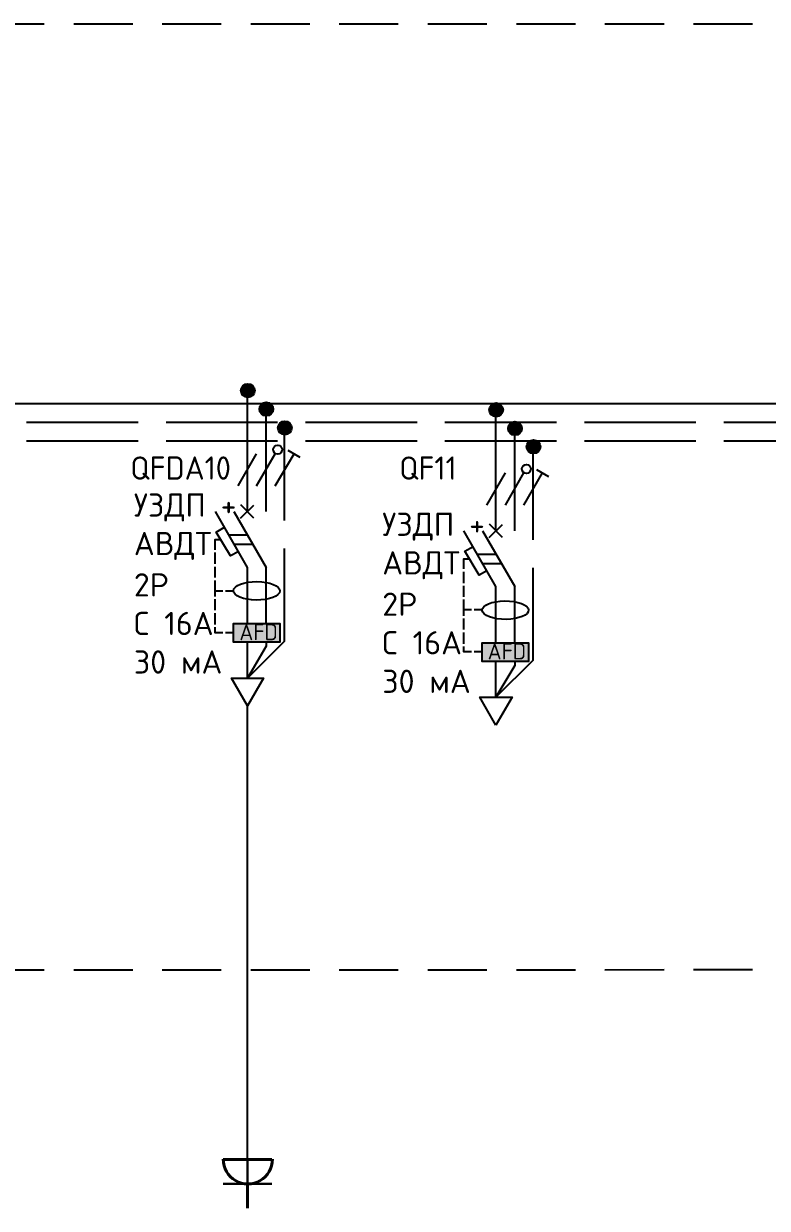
# Model space of a CAD drawing. Header units: millimetres. Extents: x -32 to 417638015, y -35 to 175284279.
# Drawn here: x 615243 to 623242, y 44608 to 57354 of the extents above; entities that cross this region are included whole.
import ezdxf

# ---------------------------------------------------------------- set-up
doc = ezdxf.new("R2010")
doc.units = ezdxf.units.MM
for name, color, linetype in [('PDF _0', 7, 'Continuous'), ('PDF _4_Однолинейная схема', 7, 'Continuous'), ('PDF _A-HATCH-WALL', 5, 'Continuous'), ('PDF _Текст', 7, 'Continuous'), ('PDF _ЭОМ_Розетки быт', 5, 'Continuous')]:
    doc.layers.add(name, color=color, linetype=linetype)
doc.styles.add('PDF GOST Common', font='GOST_Common.ttf')
doc.styles.add('PDF ISOCPEUR', font='isocpeur.ttf')

msp = doc.modelspace()

# ---------------------------------------------------------------- linework, layer by layer
at = {"layer": 'PDF _0', "lineweight": 25}
for points in [[(614828, 57354), (615463, 57354)], [(615781, 57354), (616416, 57354)], [(616733, 57354), (617368, 57354)], [(617686, 57354), (618321, 57354)], [(618638, 57354), (619273, 57354)], [(619591, 57354), (620226, 57354)], [(620543, 57354), (621178, 57354)], [(621496, 57354), (622131, 57354)], [(622448, 57354), (623083, 57354)], [(617652, 52105), (617652, 53405)], [(617851, 52105), (617851, 53206)], [(620323, 51898), (620323, 53197)], [(618050, 52008), (618050, 53003)], [(620526, 51898), (620526, 52998)], [(620725, 51800), (620725, 52799)], [(617576, 52033), (617720, 52173)], [(617720, 52033), (617580, 52177)], [(617652, 50899), (617652, 51504), (617305, 52105)], [(617504, 52105), (617851, 51504)], [(617550, 51673), (617466, 51627), (617313, 51885), (617402, 51936)], [(620323, 50691), (620323, 51297), (619976, 51898)], [(620179, 51898), (620526, 51297)], [(620251, 51826), (620395, 51965)], [(620395, 51826), (620255, 51970)], [(617449, 51855), (617648, 51855)], [(617504, 51754), (617707, 51754)], [(617652, 50314), (618050, 50712), (618050, 51707)], [(620226, 51466), (620141, 51419), (619989, 51678), (620078, 51728)], [(620124, 51648), (620323, 51648)], [(617851, 50899), (617851, 51504)], [(620179, 51546), (620378, 51546)], [(620323, 50107), (620725, 50505), (620725, 51500)], [(620526, 50691), (620526, 51297)], [(617851, 50708), (617851, 50657), (617652, 50314), (617652, 50700)], [(620526, 50501), (620526, 50450), (620323, 50107), (620323, 50492)], [(617652, 45133), (617652, 50022)], [(615463, 47169), (614828, 47169)], [(616416, 47169), (615781, 47169)], [(617368, 47169), (616733, 47169)], [(618321, 47169), (617686, 47169)], [(619273, 47169), (618638, 47169)], [(620226, 47169), (619591, 47169)], [(621178, 47169), (620543, 47169)], [(622131, 47173), (621496, 47169)], [(623083, 47173), (622448, 47173)]]:
    msp.add_lwpolyline(points, dxfattribs=at)
at = {"layer": 'PDF _0', "color": 1, "lineweight": 25}
for points in [[(617550, 52380), (617749, 52727)], [(617749, 52380), (617948, 52727)], [(617948, 52380), (618151, 52727)], [(618084, 52766), (618215, 52689)], [(620226, 52173), (620425, 52520)], [(620425, 52173), (620624, 52520)], [(620624, 52173), (620823, 52520)], [(620759, 52558), (620890, 52482)], [(617301, 51694), (617301, 51805), (617360, 51805)], [(617301, 51542), (617301, 51665)], [(617301, 51394), (617301, 51512)], [(619976, 51487), (619976, 51597), (620035, 51597)], [(619976, 51335), (619976, 51457)], [(617385, 51250), (617301, 51250), (617301, 51364)], [(617301, 51191), (617301, 51250)], [(617499, 51250), (617415, 51250)], [(619976, 51186), (619976, 51305)], [(617301, 51043), (617301, 51161)], [(620061, 51047), (619976, 51047), (619976, 51157)], [(617301, 50890), (617301, 51013)], [(619976, 50983), (619976, 51047)], [(620175, 51047), (620090, 51047)], [(617385, 50801), (617301, 50801), (617301, 50861)], [(619976, 50835), (619976, 50954)], [(617499, 50801), (617415, 50801)], [(619976, 50683), (619976, 50805)], [(620061, 50594), (619976, 50594), (619976, 50653)], [(620175, 50594), (620090, 50594)]]:
    msp.add_lwpolyline(points, dxfattribs=at)
at = {"layer": 'PDF _0', "color": 7, "lineweight": 0, "true_color": 0xffffff}
for points in [[(617499, 50899), (617999, 50899)], [(620175, 50691), (620674, 50691)]]:
    msp.add_lwpolyline(points, dxfattribs=at)
at = {"layer": 'PDF _0', "lineweight": 25}
for points in [[(617499, 50899), (617999, 50899), (617999, 50700), (617499, 50700)], [(617999, 50700), (617500, 50700), (617500, 50899), (617999, 50899)], [(620175, 50691), (620674, 50691), (620674, 50492), (620175, 50492)], [(620675, 50492), (620175, 50492), (620175, 50691), (620675, 50691)], [(617652, 50014), (617478, 50314), (617821, 50314)], [(620323, 49806), (620150, 50107), (620497, 50107)]]:
    msp.add_lwpolyline(points, close=True, dxfattribs=at)
for centre in [(617654, 53407), (617853, 53208), (620325, 53199), (618052, 53005), (620528, 53000), (620727, 52802)]:
    msp.add_circle(centre, 74.1, dxfattribs=at)
at = {"layer": 'PDF _0', "color": 1, "lineweight": 25}
for centre in [(617976, 52772), (620651, 52564)]:
    msp.add_circle(centre, 48.7, dxfattribs=at)
at = {"layer": 'PDF _0', "lineweight": 25}
for centre, ratio, start_param, end_param in [((617749, 51252), 0.397058, 3.1267772255348, 9.409962532714385), ((620425, 51044), 0.397142, 3.170151, 9.453336)]:
    msp.add_ellipse(centre, major_axis=(-250, 0), ratio=ratio, start_param=start_param, end_param=end_param, dxfattribs=at)
at = {"layer": 'PDF _0', "transparency": 33554559}
for points in [[(617580, 53426), (617724, 53417), (617576, 53417)], [(617724, 53417), (617576, 53417), (617724, 53413)], [(617576, 53417), (617724, 53413), (617576, 53413)], [(617724, 53413), (617576, 53413), (617724, 53405)], [(617576, 53413), (617724, 53405), (617576, 53405)], [(617584, 53439), (617720, 53434), (617580, 53434)], [(617720, 53434), (617580, 53434), (617720, 53426)], [(617580, 53434), (617720, 53426), (617580, 53426)], [(617720, 53426), (617580, 53426), (617724, 53417)], [(617588, 53447), (617715, 53439), (617584, 53439)], [(617715, 53439), (617584, 53439), (617720, 53434)], [(617593, 53451), (617711, 53447), (617588, 53447)], [(617711, 53447), (617588, 53447), (617715, 53439)], [(617597, 53456), (617707, 53451), (617593, 53451)], [(617707, 53451), (617593, 53451), (617711, 53447)], [(617601, 53460), (617703, 53456), (617597, 53456)], [(617703, 53456), (617597, 53456), (617707, 53451)], [(617605, 53464), (617698, 53460), (617601, 53460)], [(617698, 53460), (617601, 53460), (617703, 53456)], [(617614, 53468), (617694, 53464), (617605, 53464)], [(617694, 53464), (617605, 53464), (617698, 53460)], [(617618, 53472), (617686, 53468), (617614, 53468)], [(617686, 53468), (617614, 53468), (617694, 53464)], [(617626, 53477), (617682, 53472), (617618, 53472)], [(617682, 53472), (617618, 53472), (617686, 53468)], [(617635, 53477), (617673, 53477), (617626, 53477)], [(617673, 53477), (617626, 53477), (617682, 53472)], [(617639, 53477), (617669, 53477), (617635, 53477)], [(617669, 53477), (617635, 53477), (617673, 53477)], [(617652, 53481), (617656, 53477), (617639, 53477)], [(617656, 53477), (617639, 53477), (617669, 53477)], [(617724, 53405), (617576, 53405), (617724, 53396)], [(617576, 53405), (617724, 53396), (617576, 53396)], [(617724, 53396), (617576, 53396), (617724, 53392)], [(617576, 53396), (617724, 53392), (617576, 53392)], [(617724, 53392), (617576, 53392), (617720, 53384)], [(617576, 53392), (617720, 53384), (617580, 53384)], [(617720, 53384), (617580, 53384), (617720, 53375)], [(617580, 53384), (617720, 53375), (617580, 53375)], [(617720, 53375), (617580, 53375), (617715, 53371)], [(617580, 53375), (617715, 53371), (617584, 53371)], [(617715, 53371), (617584, 53371), (617711, 53362)], [(617584, 53371), (617711, 53362), (617588, 53362)], [(617711, 53362), (617588, 53362), (617707, 53358)], [(617588, 53362), (617707, 53358), (617593, 53358)], [(617707, 53358), (617593, 53358), (617703, 53354)], [(617593, 53358), (617703, 53354), (617597, 53354)], [(617703, 53354), (617597, 53354), (617698, 53350)], [(617597, 53354), (617698, 53350), (617601, 53350)], [(617698, 53350), (617601, 53350), (617694, 53345)], [(617601, 53350), (617694, 53345), (617605, 53345)], [(617694, 53345), (617605, 53345), (617686, 53341)], [(617605, 53345), (617686, 53341), (617614, 53341)], [(617686, 53341), (617614, 53341), (617682, 53337)], [(617614, 53341), (617682, 53337), (617618, 53337)], [(617682, 53337), (617618, 53337), (617673, 53333)], [(617618, 53337), (617673, 53333), (617626, 53333)], [(617673, 53333), (617626, 53333), (617669, 53333)], [(617626, 53333), (617669, 53333), (617635, 53333)], [(617635, 53333), (617639, 53329), (617656, 53329)], [(617635, 53333), (617669, 53333), (617656, 53329)], [(617639, 53329), (617656, 53329), (617652, 53329)], [(620255, 53227), (620395, 53218), (620251, 53218)], [(620395, 53218), (620251, 53218), (620399, 53210)], [(620251, 53218), (620399, 53210), (620251, 53210)], [(620399, 53210), (620251, 53210), (620399, 53206)], [(620251, 53210), (620399, 53206), (620251, 53206)], [(620399, 53206), (620251, 53206), (620399, 53197)], [(620251, 53206), (620399, 53197), (620251, 53197)], [(620399, 53197), (620251, 53197), (620399, 53189)], [(620251, 53197), (620399, 53189), (620251, 53189)], [(620399, 53189), (620251, 53189), (620399, 53185)], [(620251, 53189), (620399, 53185), (620251, 53185)], [(620399, 53185), (620251, 53185), (620395, 53176)], [(620251, 53185), (620395, 53176), (620251, 53176)], [(620395, 53176), (620251, 53176), (620395, 53168)], [(620251, 53176), (620395, 53168), (620255, 53168)], [(620260, 53231), (620395, 53227), (620255, 53227)], [(620395, 53227), (620255, 53227), (620395, 53218)], [(620395, 53168), (620255, 53168), (620391, 53163)], [(620255, 53168), (620391, 53163), (620260, 53163)], [(620264, 53244), (620387, 53240), (620260, 53240)], [(620387, 53240), (620260, 53240), (620391, 53231)], [(620260, 53240), (620391, 53231), (620260, 53231)], [(620391, 53231), (620260, 53231), (620395, 53227)], [(620391, 53163), (620260, 53163), (620387, 53155)], [(620260, 53163), (620387, 53155), (620260, 53155)], [(620387, 53155), (620260, 53155), (620382, 53151)], [(620260, 53155), (620382, 53151), (620264, 53151)], [(620272, 53248), (620382, 53244), (620264, 53244)], [(620382, 53244), (620264, 53244), (620387, 53240)], [(620277, 53252), (620378, 53248), (620272, 53248)], [(620378, 53248), (620272, 53248), (620382, 53244)], [(620281, 53257), (620374, 53252), (620277, 53252)], [(620374, 53252), (620277, 53252), (620378, 53248)], [(620285, 53261), (620370, 53257), (620281, 53257)], [(620370, 53257), (620281, 53257), (620374, 53252)], [(620294, 53265), (620361, 53261), (620285, 53261)], [(620361, 53261), (620285, 53261), (620370, 53257)], [(620298, 53269), (620357, 53265), (620294, 53265)], [(620357, 53265), (620294, 53265), (620361, 53261)], [(620306, 53269), (620349, 53269), (620298, 53269)], [(620349, 53269), (620298, 53269), (620357, 53265)], [(620315, 53274), (620340, 53269), (620306, 53269)], [(620340, 53269), (620306, 53269), (620349, 53269)], [(620327, 53274), (620332, 53274), (620315, 53274)], [(620332, 53274), (620315, 53274), (620340, 53269)], [(620382, 53151), (620264, 53151), (620378, 53147)], [(620264, 53151), (620378, 53147), (620272, 53147)], [(620378, 53147), (620272, 53147), (620374, 53142)], [(620272, 53147), (620374, 53142), (620277, 53142)], [(620374, 53142), (620277, 53142), (620370, 53138)], [(620277, 53142), (620370, 53138), (620281, 53138)], [(620370, 53138), (620281, 53138), (620361, 53134)], [(620281, 53138), (620361, 53134), (620285, 53134)], [(620361, 53134), (620285, 53134), (620357, 53130)], [(620285, 53134), (620357, 53130), (620294, 53130)], [(620357, 53130), (620294, 53130), (620349, 53125)], [(620294, 53130), (620349, 53125), (620298, 53125)], [(620349, 53125), (620298, 53125), (620340, 53125)], [(620298, 53125), (620340, 53125), (620306, 53125)], [(620306, 53125), (620315, 53121), (620332, 53121)], [(620306, 53125), (620340, 53125), (620332, 53121)], [(620315, 53121), (620332, 53121), (620327, 53121)]]:
    msp.add_solid(points, dxfattribs=at)
at = {"layer": 'PDF _0', "color": 7, "true_color": 0xffffff, "transparency": 33554559}
for points in [[(617499, 50700), (617999, 50700), (617499, 50899)], [(617999, 50700), (617499, 50899), (617999, 50899)], [(620175, 50492), (620674, 50492), (620175, 50691)], [(620674, 50492), (620175, 50691), (620674, 50691)]]:
    msp.add_solid(points, dxfattribs=at)
at = {"layer": 'PDF _4_Однолинейная схема', "lineweight": 25}
for points in [[(628345, 53265), (586902, 53265)], [(615273, 53066), (616475, 53066)], [(616776, 53066), (617974, 53066)], [(618274, 53066), (619476, 53066)], [(619773, 53066), (620975, 53066)], [(621276, 53066), (622474, 53066)], [(622774, 53066), (623972, 53066)], [(615273, 52867), (616475, 52867)], [(616776, 52867), (617974, 52867)], [(618274, 52867), (619476, 52867)], [(619773, 52867), (620975, 52867)], [(621276, 52867), (622474, 52867)], [(622774, 52867), (623972, 52867)]]:
    msp.add_lwpolyline(points, dxfattribs=at)
at = {"layer": 'PDF _A-HATCH-WALL', "color": 7, "transparency": 33554559}
for points in [[(617779, 53227), (617923, 53218), (617775, 53218)], [(617923, 53218), (617775, 53218), (617923, 53210)], [(617775, 53218), (617923, 53210), (617775, 53210)], [(617923, 53210), (617775, 53210), (617923, 53206)], [(617775, 53210), (617923, 53206), (617775, 53206)], [(617923, 53206), (617775, 53206), (617923, 53197)], [(617775, 53206), (617923, 53197), (617775, 53197)], [(617923, 53197), (617775, 53197), (617923, 53189)], [(617775, 53197), (617923, 53189), (617775, 53189)], [(617923, 53189), (617775, 53189), (617923, 53185)], [(617775, 53189), (617923, 53185), (617779, 53185)], [(617783, 53240), (617919, 53231), (617779, 53231)], [(617919, 53231), (617779, 53231), (617923, 53227)], [(617779, 53231), (617923, 53227), (617779, 53227)], [(617923, 53227), (617779, 53227), (617923, 53218)], [(617923, 53185), (617779, 53185), (617919, 53176)], [(617779, 53185), (617919, 53176), (617779, 53176)], [(617919, 53176), (617779, 53176), (617914, 53172)], [(617779, 53176), (617914, 53172), (617783, 53172)], [(617787, 53244), (617914, 53240), (617783, 53240)], [(617914, 53240), (617783, 53240), (617919, 53231)], [(617914, 53172), (617783, 53172), (617914, 53163)], [(617783, 53172), (617914, 53163), (617787, 53163)], [(617792, 53252), (617914, 53244), (617787, 53244)], [(617914, 53244), (617787, 53244), (617914, 53240)], [(617914, 53163), (617787, 53163), (617910, 53159)], [(617787, 53163), (617910, 53159), (617792, 53159)], [(617796, 53257), (617910, 53252), (617792, 53252)], [(617910, 53252), (617792, 53252), (617914, 53244)], [(617910, 53159), (617792, 53159), (617906, 53151)], [(617792, 53159), (617906, 53151), (617796, 53151)], [(617800, 53261), (617906, 53257), (617796, 53257)], [(617906, 53257), (617796, 53257), (617910, 53252)], [(617809, 53265), (617897, 53261), (617800, 53261)], [(617897, 53261), (617800, 53261), (617906, 53257)], [(617813, 53269), (617893, 53265), (617809, 53265)], [(617893, 53265), (617809, 53265), (617897, 53261)], [(617821, 53274), (617885, 53269), (617813, 53269)], [(617885, 53269), (617813, 53269), (617893, 53265)], [(617825, 53274), (617880, 53274), (617821, 53274)], [(617880, 53274), (617821, 53274), (617885, 53269)], [(617834, 53278), (617872, 53274), (617825, 53274)], [(617872, 53274), (617825, 53274), (617880, 53274)], [(617838, 53278), (617868, 53278), (617834, 53278)], [(617868, 53278), (617834, 53278), (617872, 53274)], [(617855, 53278), (617859, 53278), (617838, 53278)], [(617859, 53278), (617838, 53278), (617868, 53278)], [(617906, 53151), (617796, 53151), (617897, 53147)], [(617796, 53151), (617897, 53147), (617800, 53147)], [(617897, 53147), (617800, 53147), (617893, 53142)], [(617800, 53147), (617893, 53142), (617809, 53142)], [(617893, 53142), (617809, 53142), (617885, 53138)], [(617809, 53142), (617885, 53138), (617813, 53138)], [(617885, 53138), (617813, 53138), (617880, 53138)], [(617813, 53138), (617880, 53138), (617821, 53138)], [(617880, 53138), (617821, 53138), (617872, 53134)], [(617821, 53138), (617872, 53134), (617825, 53134)], [(617872, 53134), (617825, 53134), (617868, 53130)], [(617825, 53134), (617868, 53130), (617834, 53130)], [(617834, 53130), (617838, 53130), (617859, 53130)], [(617834, 53130), (617868, 53130), (617859, 53130)], [(617838, 53130), (617859, 53130), (617855, 53130)], [(617982, 53032), (618122, 53024), (617978, 53024)], [(617986, 53045), (618118, 53041), (617982, 53041)], [(618118, 53041), (617982, 53041), (618118, 53032)], [(617982, 53041), (618118, 53032), (617982, 53032)], [(618118, 53032), (617982, 53032), (618122, 53024)], [(617991, 53049), (618113, 53045), (617986, 53045)], [(618113, 53045), (617986, 53045), (618118, 53041)], [(617995, 53058), (618109, 53049), (617991, 53049)], [(618109, 53049), (617991, 53049), (618113, 53045)], [(617999, 53062), (618105, 53058), (617995, 53058)], [(618105, 53058), (617995, 53058), (618109, 53049)], [(618007, 53066), (618096, 53062), (617999, 53062)], [(618096, 53062), (617999, 53062), (618105, 53058)], [(618012, 53070), (618092, 53066), (618007, 53066)], [(618092, 53066), (618007, 53066), (618096, 53062)], [(618020, 53075), (618088, 53070), (618012, 53070)], [(618088, 53070), (618012, 53070), (618092, 53066)], [(618024, 53075), (618079, 53075), (618020, 53075)], [(618079, 53075), (618020, 53075), (618088, 53070)], [(618033, 53079), (618075, 53075), (618024, 53075)], [(618075, 53075), (618024, 53075), (618079, 53075)], [(618037, 53079), (618067, 53079), (618033, 53079)], [(618067, 53079), (618033, 53079), (618075, 53075)], [(618054, 53079), (618058, 53079), (618037, 53079)], [(618058, 53079), (618037, 53079), (618067, 53079)], [(620459, 53032), (620594, 53024), (620454, 53024)], [(620463, 53036), (620590, 53032), (620459, 53032)], [(620590, 53032), (620459, 53032), (620594, 53024)], [(620467, 53045), (620586, 53036), (620463, 53036)], [(620586, 53036), (620463, 53036), (620590, 53032)], [(620471, 53049), (620581, 53045), (620467, 53045)], [(620581, 53045), (620467, 53045), (620586, 53036)], [(620476, 53053), (620577, 53049), (620471, 53049)], [(620577, 53049), (620471, 53049), (620581, 53045)], [(620480, 53058), (620573, 53053), (620476, 53053)], [(620573, 53053), (620476, 53053), (620577, 53049)], [(620488, 53062), (620569, 53058), (620480, 53058)], [(620569, 53058), (620480, 53058), (620573, 53053)], [(620492, 53066), (620560, 53062), (620488, 53062)], [(620560, 53062), (620488, 53062), (620569, 53058)], [(620501, 53070), (620556, 53066), (620492, 53066)], [(620556, 53066), (620492, 53066), (620560, 53062)], [(620509, 53070), (620548, 53070), (620501, 53070)], [(620548, 53070), (620501, 53070), (620556, 53066)], [(620514, 53070), (620543, 53070), (620509, 53070)], [(620543, 53070), (620509, 53070), (620548, 53070)], [(620526, 53070), (620531, 53070), (620514, 53070)], [(620531, 53070), (620514, 53070), (620543, 53070)], [(617978, 53020), (618126, 53011), (617974, 53011)], [(618126, 53011), (617974, 53011), (618126, 53003)], [(617974, 53011), (618126, 53003), (617974, 53003)], [(618126, 53003), (617974, 53003), (618126, 52998)], [(617974, 53003), (618126, 52998), (617974, 52998)], [(618126, 52998), (617974, 52998), (618122, 52990)], [(617974, 52998), (618122, 52990), (617978, 52990)], [(618122, 53024), (617978, 53024), (618122, 53020)], [(617978, 53024), (618122, 53020), (617978, 53020)], [(618122, 53020), (617978, 53020), (618126, 53011)], [(618122, 52990), (617978, 52990), (618122, 52981)], [(617978, 52990), (618122, 52981), (617978, 52981)], [(618122, 52981), (617978, 52981), (618118, 52977)], [(617978, 52981), (618118, 52977), (617982, 52977)], [(618118, 52977), (617982, 52977), (618118, 52969)], [(617982, 52977), (618118, 52969), (617982, 52969)], [(618118, 52969), (617982, 52969), (618113, 52964)], [(617982, 52969), (618113, 52964), (617986, 52964)], [(618113, 52964), (617986, 52964), (618109, 52960)], [(617986, 52964), (618109, 52960), (617991, 52960)], [(618109, 52960), (617991, 52960), (618105, 52952)], [(617991, 52960), (618105, 52952), (617995, 52952)], [(618105, 52952), (617995, 52952), (618096, 52948)], [(617995, 52952), (618096, 52948), (617999, 52948)], [(618096, 52948), (617999, 52948), (618092, 52943)], [(617999, 52948), (618092, 52943), (618007, 52943)], [(618092, 52943), (618007, 52943), (618088, 52939)], [(618007, 52943), (618088, 52939), (618012, 52939)], [(618088, 52939), (618012, 52939), (618079, 52935)], [(618012, 52939), (618079, 52935), (618020, 52935)], [(618079, 52935), (618020, 52935), (618075, 52935)], [(618020, 52935), (618075, 52935), (618024, 52935)], [(618075, 52935), (618024, 52935), (618067, 52931)], [(618024, 52935), (618067, 52931), (618033, 52931)], [(618033, 52931), (618037, 52931), (618058, 52931)], [(618033, 52931), (618067, 52931), (618058, 52931)], [(618037, 52931), (618058, 52931), (618054, 52931)], [(620454, 53020), (620598, 53011), (620450, 53011)], [(620598, 53011), (620450, 53011), (620598, 53003)], [(620450, 53011), (620598, 53003), (620450, 53003)], [(620598, 53003), (620450, 53003), (620598, 52998)], [(620450, 53003), (620598, 52998), (620450, 52998)], [(620598, 52998), (620450, 52998), (620598, 52990)], [(620450, 52998), (620598, 52990), (620450, 52990)], [(620598, 52990), (620450, 52990), (620598, 52981)], [(620450, 52990), (620598, 52981), (620450, 52981)], [(620598, 52981), (620450, 52981), (620594, 52977)], [(620450, 52981), (620594, 52977), (620454, 52977)], [(620594, 53024), (620454, 53024), (620594, 53020)], [(620454, 53024), (620594, 53020), (620454, 53020)], [(620594, 53020), (620454, 53020), (620598, 53011)], [(620594, 52977), (620454, 52977), (620594, 52969)], [(620454, 52977), (620594, 52969), (620454, 52969)], [(620594, 52969), (620454, 52969), (620590, 52964)], [(620454, 52969), (620590, 52964), (620459, 52964)], [(620590, 52964), (620459, 52964), (620586, 52956)], [(620459, 52964), (620586, 52956), (620463, 52956)], [(620586, 52956), (620463, 52956), (620581, 52952)], [(620463, 52956), (620581, 52952), (620467, 52952)], [(620581, 52952), (620467, 52952), (620577, 52948)], [(620467, 52952), (620577, 52948), (620471, 52948)], [(620577, 52948), (620471, 52948), (620573, 52939)], [(620471, 52948), (620573, 52939), (620476, 52939)], [(620573, 52939), (620476, 52939), (620569, 52935)], [(620476, 52939), (620569, 52935), (620480, 52935)], [(620569, 52935), (620480, 52935), (620560, 52931)], [(620480, 52935), (620560, 52931), (620488, 52931)], [(620560, 52931), (620488, 52931), (620556, 52931)], [(620488, 52931), (620556, 52931), (620492, 52931)], [(620556, 52931), (620492, 52931), (620548, 52926)], [(620492, 52931), (620548, 52926), (620501, 52926)], [(620548, 52926), (620501, 52926), (620543, 52926)], [(620501, 52926), (620543, 52926), (620509, 52926)], [(620509, 52926), (620514, 52922), (620531, 52922)], [(620509, 52926), (620543, 52926), (620531, 52922)], [(620514, 52922), (620531, 52922), (620526, 52922)], [(620653, 52821), (620797, 52812), (620649, 52812)], [(620797, 52812), (620649, 52812), (620797, 52804)], [(620649, 52812), (620797, 52804), (620649, 52804)], [(620797, 52804), (620649, 52804), (620797, 52799)], [(620649, 52804), (620797, 52799), (620649, 52799)], [(620797, 52799), (620649, 52799), (620797, 52791)], [(620649, 52799), (620797, 52791), (620649, 52791)], [(620797, 52791), (620649, 52791), (620797, 52782)], [(620649, 52791), (620797, 52782), (620649, 52782)], [(620797, 52782), (620649, 52782), (620797, 52778)], [(620649, 52782), (620797, 52778), (620653, 52778)], [(620658, 52833), (620793, 52825), (620653, 52825)], [(620793, 52825), (620653, 52825), (620797, 52821)], [(620653, 52825), (620797, 52821), (620653, 52821)], [(620797, 52821), (620653, 52821), (620797, 52812)], [(620797, 52778), (620653, 52778), (620793, 52770)], [(620653, 52778), (620793, 52770), (620653, 52770)], [(620662, 52837), (620789, 52833), (620658, 52833)], [(620789, 52833), (620658, 52833), (620793, 52825)], [(620666, 52842), (620789, 52837), (620662, 52837)], [(620789, 52837), (620662, 52837), (620789, 52833)], [(620670, 52850), (620785, 52842), (620666, 52842)], [(620785, 52842), (620666, 52842), (620789, 52837)], [(620675, 52854), (620780, 52850), (620670, 52850)], [(620780, 52850), (620670, 52850), (620785, 52842)], [(620683, 52859), (620772, 52854), (620675, 52854)], [(620772, 52854), (620675, 52854), (620780, 52850)], [(620687, 52863), (620768, 52859), (620683, 52859)], [(620768, 52859), (620683, 52859), (620772, 52854)], [(620696, 52867), (620759, 52863), (620687, 52863)], [(620759, 52863), (620687, 52863), (620768, 52859)], [(620700, 52867), (620755, 52867), (620696, 52867)], [(620755, 52867), (620696, 52867), (620759, 52863)], [(620708, 52871), (620746, 52867), (620700, 52867)], [(620746, 52867), (620700, 52867), (620755, 52867)], [(620713, 52871), (620742, 52871), (620708, 52871)], [(620742, 52871), (620708, 52871), (620746, 52867)], [(620730, 52871), (620734, 52871), (620713, 52871)], [(620734, 52871), (620713, 52871), (620742, 52871)], [(620793, 52770), (620653, 52770), (620789, 52761)], [(620653, 52770), (620789, 52761), (620658, 52761)], [(620789, 52761), (620658, 52761), (620789, 52757)], [(620658, 52761), (620789, 52757), (620662, 52757)], [(620789, 52757), (620662, 52757), (620785, 52753)], [(620662, 52757), (620785, 52753), (620666, 52753)], [(620785, 52753), (620666, 52753), (620780, 52744)], [(620666, 52753), (620780, 52744), (620670, 52744)], [(620780, 52744), (620670, 52744), (620772, 52740)], [(620670, 52744), (620772, 52740), (620675, 52740)], [(620772, 52740), (620675, 52740), (620768, 52736)], [(620675, 52740), (620768, 52736), (620683, 52736)], [(620768, 52736), (620683, 52736), (620759, 52732)], [(620683, 52736), (620759, 52732), (620687, 52732)], [(620759, 52732), (620687, 52732), (620755, 52727)], [(620687, 52732), (620755, 52727), (620696, 52727)], [(620755, 52727), (620696, 52727), (620746, 52727)], [(620696, 52727), (620746, 52727), (620700, 52727)], [(620746, 52727), (620700, 52727), (620742, 52723)], [(620700, 52727), (620742, 52723), (620708, 52723)], [(620708, 52723), (620713, 52723), (620734, 52723)], [(620708, 52723), (620742, 52723), (620734, 52723)], [(620713, 52723), (620734, 52723), (620730, 52723)]]:
    msp.add_solid(points, dxfattribs=at)
at = {"layer": 'PDF _ЭОМ_Розетки быт', "lineweight": 40}
for points in [[(617914, 45133), (617389, 45133)], [(617652, 44870), (617652, 44608)]]:
    msp.add_lwpolyline(points, dxfattribs=at)
at = {"layer": 'PDF _ЭОМ_Розетки быт', "lineweight": 30}
for points in [[(617652, 45133), (617652, 44870)], [(617914, 44870), (617389, 44870)]]:
    msp.add_lwpolyline(points, dxfattribs=at)
at = {"layer": 'PDF _ЭОМ_Розетки быт', "lineweight": 40}
msp.add_arc((617654, 45135), 265, 179.9998, 0.0002, dxfattribs=at)

# ---------------------------------------------------------------- texts
at = {"layer": 'PDF _Текст', "attachment_point": 4}
for s, insert, char_height, style in [('QFDA10', (616390, 52573), 250, 'PDF GOST Common'), ('QF11', (619282, 52573), 250, 'PDF GOST Common'), ('УЗДП +', (616428, 52149), 250, 'PDF ISOCPEUR'), ('УЗДП +', (619100, 51942), 250, 'PDF ISOCPEUR'), ('АВДТ', (616428, 51735), 250, 'PDF ISOCPEUR'), ('АВДТ', (619100, 51527), 250, 'PDF ISOCPEUR'), ('2Р', (616428, 51316), 250, 'PDF ISOCPEUR'), ('2Р', (619100, 51108), 250, 'PDF ISOCPEUR'), ('С 16А', (616428, 50901), 250, 'PDF ISOCPEUR'), ('AFD', (617563, 50808), 175, 'PDF GOST Common'), ('С 16А', (619100, 50693), 250, 'PDF ISOCPEUR'), ('30 мА', (616428, 50486), 250, 'PDF ISOCPEUR'), ('AFD', (620234, 50601), 175, 'PDF GOST Common'), ('30 мА', (619100, 50278), 250, 'PDF ISOCPEUR')]:
    msp.add_mtext(s, dxfattribs=dict(at, insert=insert, char_height=char_height, style=style))

doc.saveas('drawing.dxf')
